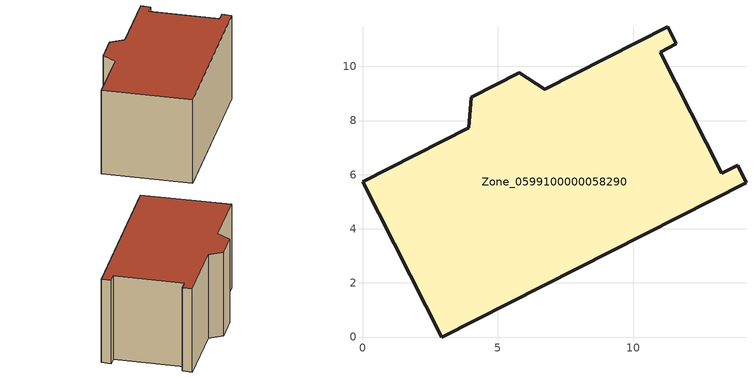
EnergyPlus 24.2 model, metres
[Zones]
Zone_0599100000058290
 floor ground (C_G): 6.74,9.16 11.27,11.46 11.59,10.83 11,10.53 13.27,6.05 13.86,6.34 14.17,5.71 2.93,0 0,5.74 3.92,7.73 4.01,8.86 5.79,9.76 z2.97
 wall outside (C_F): 14.17,5.71 13.86,6.34 13.27,6.05 11,10.53 11.59,10.83 11.27,11.46 6.74,9.16 5.79,9.76 4.01,8.86 3.92,7.73 0,5.74 2.93,0 14.17,5.71 z2.97:9.5
 roof outside (C_R): 4.01,8.86 3.92,7.73 0,5.74 2.93,0 14.17,5.71 13.86,6.34 13.27,6.05 11,10.53 11.59,10.83 11.27,11.46 6.74,9.16 5.79,9.76 z9.5
[BUILDING]
Pand.0599100000058290: North Axis=0; Terrain=City; Loads Convergence Tolerance Value=0.04; Temperature Convergence Tolerance Value=0.4; Solar Distribution=FullExterior; Maximum Number of Warmup Days=25; Minimum Number of Warmup Days=1
[Site:Location]
Rotterdam.The.Hague.AP_ZH_NLD Design_Conditions: Latitude=51.96; Longitude=4.45; Time Zone=1; Elevation=-4.5
[SITE:GROUNDTEMPERATURE:BUILDINGSURFACE]
18, 18, 18, 18, 18, 18, 18, 18, 18, 18, 18, 18
[MATERIAL] Thermal Absorptance=0.9; Solar Absorptance=0.7; Visible Absorptance=0.7
Name | Roughness | Thickness | Conductivity | Density | Specific Heat
G.D.1965 | MediumSmooth | 0.15 | 1 | 540 | 1210
F.D.1965 | Rough | 0.3 | 0.857143 | 1920 | 840
R.D.1965 | MediumRough | 0.2 | 0.08 | 1500 | 1000
[CONSTRUCTION]
C_G: G.D.1965
C_F: F.D.1965
C_R: R.D.1965
[ZONE]
Zone_0599100000058290: Type=1; Multiplier=1; Ceiling Height=Autocalculate; Volume=Autocalculate; Floor Area=autocalculate; Part of Total Floor Area=Yes
[ZONEINFILTRATION:DESIGNFLOWRATE]
Infil_Zone_0599100000058290: Zone or ZoneList or Space or SpaceList=Zone_0599100000058290; Schedule=AlwaysOn; Design Flow Rate Calculation Method=Flow/Area; Flow Rate per Floor Area=0.0042; Constant Term Coefficient=1; Temperature Term Coefficient=0; Velocity Term Coefficient=0; Velocity Squared Term Coefficient=0
[HVACTEMPLATE:ZONE:IDEALLOADSAIRSYSTEM]
Zone_0599100000058290: Maximum Heating Supply Air Temperature=50; Minimum Cooling Supply Air Temperature=13; Maximum Heating Supply Air Humidity Ratio=0.0156; Minimum Cooling Supply Air Humidity Ratio=0.0077; Heating Limit=NoLimit; Cooling Limit=NoLimit; Dehumidification Control Type=ConstantSensibleHeatRatio; Cooling Sensible Heat Ratio=0.7; Dehumidification Setpoint=60; Humidification Control Type=None; Humidification Setpoint=30; Outdoor Air Method=None; Outdoor Air Flow Rate per Person=0.00944; Outdoor Air Flow Rate per Zone Floor Area=0; Outdoor Air Flow Rate per Zone=0; Demand Controlled Ventilation Type=None; Outdoor Air Economizer Type=NoEconomizer; Heat Recovery Type=None; Sensible Heat Recovery Effectiveness=0.7; Latent Heat Recovery Effectiveness=0.65
[ZONECONTROL:THERMOSTAT]
ThermostatControl_Zone_0599100000058290: Zone or ZoneList=Zone_0599100000058290; Control Type Schedule=DualSetpointControlType; Control 1=Thermostat_Zone_0599100000058290; Temperature Difference Between Cutout And Setpoint=0
[THERMOSTATSETPOINT:DUALSETPOINT]
Thermostat_Zone_0599100000058290: Heating Setpoint Temperature Schedule=HeatingSetpoint_Zone_0599100000058290; Cooling Setpoint Temperature Schedule=CoolingSetpoint_Zone_0599100000058290
[SCHEDULE:COMPACT]
HeatingSetpoint_Zone_0599100000058290: Through: 12/31, For: AllDays, Until: 24:00, 21
CoolingSetpoint_Zone_0599100000058290: Through: 12/31, For: AllDays, Until: 24:00, 24
DualSetpointControlType: Through: 12/31, For: AllDays, Until: 24:00, 4
AlwaysOn: Through: 12/31, For: AllDays, Until: 24:00, 1
